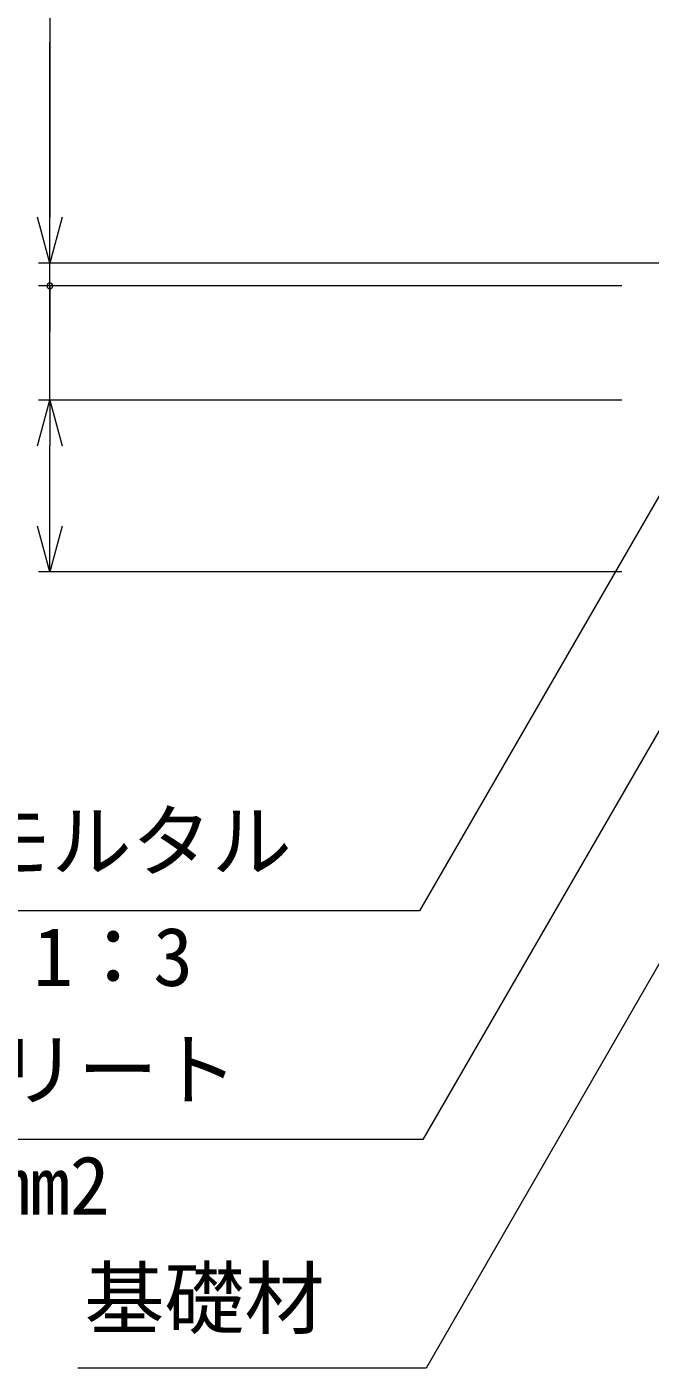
# Model space of a CAD drawing. Units: millimetres, scale not verified. Extents: x 0 to 252300, y 59400 to 118800.
# Drawn here: x 34059 to 36784, y 100312 to 106177 of the extents above; entities that cross this region are included whole.
import ezdxf
from ezdxf.enums import TextEntityAlignment as Align

# ---------------------------------------------------------------- set-up
doc = ezdxf.new("R2010")
doc.units = ezdxf.units.MM
doc.header["$LTSCALE"] = 300
for name, color, linetype, lineweight in [('0_2', 1, 'Continuous', 18), ('D-STR-DIM', 7, 'Continuous', 18), ('D-STR-HTXT', 7, 'Continuous', 18)]:
    doc.layers.add(name, color=color, linetype=linetype, lineweight=lineweight)
doc.styles.add('ＭＳ ゴシック', font='')
doc.styles.get('ＭＳ ゴシック').set_extended_font_data('MS Gothic')

msp = doc.modelspace()

# ---------------------------------------------------------------- linework, layer by layer
at = {"layer": '0_2'}
for p, q in [((34160.1, 105144.4), (34106.5, 105344.4)), ((34160.1, 105144.4), (34106.5, 105344.4)), ((34213.7, 105344.4), (34160.1, 105144.4)), ((34160.1, 105144.4), (34160.1, 105344.4)), ((34213.7, 105344.4), (34160.1, 105144.4)), ((34160.1, 105144.4), (34160.1, 105344.4)), ((34106.5, 104344.4), (34160.1, 104544.4)), ((34160.1, 104544.4), (34213.7, 104344.4)), ((34160.1, 104544.4), (34160.1, 104344.4)), ((34160.1, 103794.4), (34106.5, 103994.4)), ((34213.7, 103994.4), (34160.1, 103794.4)), ((34160.1, 103794.4), (34160.1, 103994.4))]:
    msp.add_line(p, q, dxfattribs=at)
for start, end in [(90, 270), (90, 270), (270, 90), (270, 90)]:
    msp.add_arc((34160.1, 105044.4), 12.5, start, end, dxfattribs=at)
at = {"layer": 'D-STR-DIM'}
for p, q in [((34160.1, 110944.4), (34160.1, 105344.4)), ((34160.1, 105344.4), (34160.1, 106110.1)), ((36910.1, 105144.4), (34110.1, 105144.4)), ((36910.1, 105144.4), (34110.1, 105144.4)), ((34160.1, 105044.4), (34160.1, 105144.4)), ((36660.1, 105044.4), (34110.1, 105044.4)), ((36660.1, 105044.4), (34110.1, 105044.4)), ((34160.1, 104544.4), (34160.1, 105044.4)), ((34160.1, 105044.4), (34160.1, 104844.4)), ((36660.1, 104544.4), (34110.1, 104544.4)), ((36660.1, 104544.4), (34110.1, 104544.4)), ((34160.1, 103994.4), (34160.1, 104344.4)), ((36660.1, 103794.4), (34110.1, 103794.4))]:
    msp.add_line(p, q, dxfattribs=at)
at = {"layer": 'D-STR-HTXT'}
for p, q in [((37291.6, 104938.5), (35775.1, 102311.7)), ((37682.7, 104589.5), (35789.8, 101311.7)), ((37838.7, 103843.9), (35804.6, 100311.7)), ((35775.1, 102311.7), (33390.9, 102311.7)), ((35789.8, 101311.7), (32125.8, 101311.7)), ((35804.6, 100311.7), (34281.8, 100311.7))]:
    msp.add_line(p, q, dxfattribs=at)

# ---------------------------------------------------------------- texts
at = {"layer": 'D-STR-HTXT', "color": 1, "style": 'ＭＳ ゴシック'}
for s, p in [('敷モルタル', (33467.7, 102411.7)), ('1：3', (34087.1, 101906)), ('基礎コンクリート', (32182.7, 101411.7)), ('σck=18N/mm2', (32463.4, 100906)), ('基礎材', (34311.2, 100411.7))]:
    msp.add_text(s, height=256.6, dxfattribs=at).set_placement(p, align=Align.BOTTOM_LEFT)

doc.saveas('drawing.dxf')
